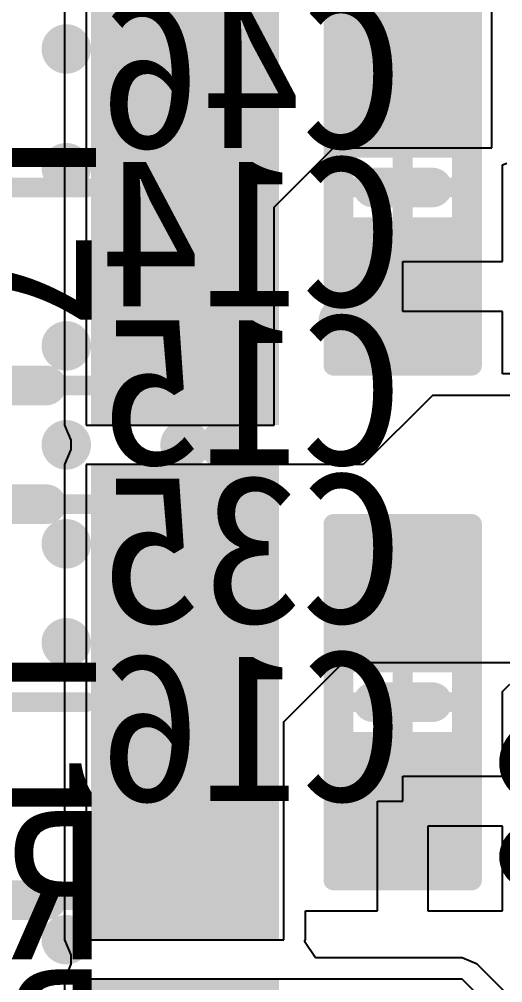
# Model space of a CAD drawing. Header units: millimetres. Extents: x 15 to 120, y 22 to 104.
# Drawn here: x 88.263 to 90.706, y 64.483 to 69.35 of the extents above; entities that cross this region are included whole.
import ezdxf

# ---------------------------------------------------------------- set-up
doc = ezdxf.new("R2010")
doc.units = ezdxf.units.MM
for name, color, linetype in [('BottomLayer', 5, 'Continuous'), ('BottomOverlay', 54, 'Continuous'), ('Mechanical13', 56, 'Continuous'), ('Mechanical15', 56, 'Continuous'), ('MultiLayer', 9, 'Continuous'), ('TopLayer', 1, 'Continuous'), ('TopOverlay', 2, 'Continuous'), ('TopPaste', 8, 'Continuous'), ('TopSolder', 216, 'Continuous')]:
    doc.layers.add(name, color=color, linetype=linetype)

msp = doc.modelspace()

# ---------------------------------------------------------------- linework, layer by layer
at = {"layer": 'BottomLayer', "const_width": 0.12499848}
for points in [[(89.23750249999999, 68.20000076, 1), (89.36250098, 68.20000076, 1)], [(89.23750249999999, 67.20000021999999, 1), (89.36250098, 67.20000021999999, 1)], [(89.23750249999999, 66.19999967999999, 1), (89.36250098, 66.19999967999999, 1)], [(89.23750249999999, 65.19999914, 1), (89.36250098, 65.19999914, 1)]]:
    msp.add_lwpolyline(points, format="xyb", close=True, dxfattribs=at)
at = {"layer": 'Mechanical13', "const_width": 0.0999998}
for points in [[(89.250012, 67.50000724), (89.250012, 69.50000324)], [(89.90000307999999, 69.04999905999999), (90.50000188, 69.04999905999999)], [(89.90000307999999, 67.94999872), (89.90000307999999, 69.04999905999999)], [(90.50000188, 67.94999872), (90.50000188, 69.04999905999999)], [(89.90000307999999, 67.94999872), (90.50000188, 67.94999872)], [(86.9499912, 67.50000724), (89.250012, 67.50000724)], [(86.9499912, 66.90001352), (89.250012, 66.90001352)], [(89.250012, 64.90001751999999), (89.250012, 66.90001352)], [(89.90000307999999, 66.44999917999999), (90.50000188, 66.44999917999999)], [(89.90000307999999, 65.34999884), (89.90000307999999, 66.44999917999999)], [(90.50000188, 65.34999884), (90.50000188, 66.44999917999999)], [(89.90000307999999, 65.34999884), (90.50000188, 65.34999884)], [(86.9499912, 64.90001751999999), (89.250012, 64.90001751999999)]]:
    msp.add_lwpolyline(points, dxfattribs=at)
at = {"layer": 'Mechanical13', "const_width": 0.0499999}
for points in [[(89.8750044, 69.04999905999999, 1), (89.92500176, 69.04999905999999, 1)], [(89.8750044, 69.04999905999999, 1), (89.92500176, 69.04999905999999, 1)], [(90.47500319999999, 69.04999905999999, 1), (90.52500056, 69.04999905999999, 1)], [(90.47500319999999, 69.04999905999999, 1), (90.52500056, 69.04999905999999, 1)], [(89.8750044, 67.94999872, 1), (89.92500176, 67.94999872, 1)], [(89.8750044, 67.94999872, 1), (89.92500176, 67.94999872, 1)], [(90.47500319999999, 67.94999872, 1), (90.52500056, 67.94999872, 1)], [(90.47500319999999, 67.94999872, 1), (90.52500056, 67.94999872, 1)], [(89.22501331999999, 67.50000724, 1), (89.27501068, 67.50000724, 1)], [(89.22501331999999, 67.50000724, 1), (89.27501068, 67.50000724, 1)], [(89.22501331999999, 66.90001352, 1), (89.27501068, 66.90001352, 1)], [(89.22501331999999, 66.90001352, 1), (89.27501068, 66.90001352, 1)], [(89.8750044, 66.44999917999999, 1), (89.92500176, 66.44999917999999, 1)], [(89.8750044, 66.44999917999999, 1), (89.92500176, 66.44999917999999, 1)], [(90.47500319999999, 66.44999917999999, 1), (90.52500056, 66.44999917999999, 1)], [(90.47500319999999, 66.44999917999999, 1), (90.52500056, 66.44999917999999, 1)], [(89.8750044, 65.34999884, 1), (89.92500176, 65.34999884, 1)], [(89.8750044, 65.34999884, 1), (89.92500176, 65.34999884, 1)], [(90.47500319999999, 65.34999884, 1), (90.52500056, 65.34999884, 1)], [(90.47500319999999, 65.34999884, 1), (90.52500056, 65.34999884, 1)], [(89.22501331999999, 64.90001751999999, 1), (89.27501068, 64.90001751999999, 1)], [(89.22501331999999, 64.90001751999999, 1), (89.27501068, 64.90001751999999, 1)]]:
    msp.add_lwpolyline(points, format="xyb", close=True, dxfattribs=at)
at = {"layer": 'Mechanical15', "const_width": 0.0999998}
for points in [[(89.40002439999999, 67.50000724), (89.40002439999999, 69.50000324)], [(89.85000318, 69.39999836), (90.55000177999999, 69.39999836)], [(89.85000318, 67.59999942), (89.85000318, 69.39999836)], [(90.55000177999999, 67.59999942), (90.55000177999999, 69.39999836)], [(90.20000248, 68.19999822), (90.20000248, 68.79999955999999)], [(87.5999772, 68.50000524), (88.600026, 68.50000524)], [(89.90000307999999, 68.50000016), (90.50000188, 68.50000016)], [(89.85000318, 67.59999942), (90.55000177999999, 67.59999942)], [(86.79997879999999, 67.50000724), (89.40002439999999, 67.50000724)], [(86.79997879999999, 66.90001352), (89.40002439999999, 66.90001352)], [(89.40002439999999, 64.90001751999999), (89.40002439999999, 66.90001352)], [(89.85000318, 66.79999848), (90.55000177999999, 66.79999848)], [(89.85000318, 64.99999953999999), (89.85000318, 66.79999848)], [(90.55000177999999, 64.99999953999999), (90.55000177999999, 66.79999848)], [(90.20000248, 65.59999834), (90.20000248, 66.19999967999999)], [(87.5999772, 65.90001552), (88.600026, 65.90001552)], [(89.90000307999999, 65.90000028), (90.50000188, 65.90000028)], [(89.85000318, 64.99999953999999), (90.55000177999999, 64.99999953999999)], [(86.79997879999999, 64.90001751999999), (89.40002439999999, 64.90001751999999)]]:
    msp.add_lwpolyline(points, dxfattribs=at)
at = {"layer": 'Mechanical15', "const_width": 0.0499999}
for points in [[(90.1750038, 68.79999955999999, 1), (90.22500115999999, 68.79999955999999, 1)], [(88.57502731999999, 68.50000524, 1), (88.62502468, 68.50000524, 1)], [(89.8750044, 68.50000016, 1), (89.92500176, 68.50000016, 1)], [(90.47500319999999, 68.50000016, 1), (90.52500056, 68.50000016, 1)], [(90.1750038, 68.19999822, 1), (90.22500115999999, 68.19999822, 1)], [(89.82500449999999, 67.59999942, 1), (89.87500186, 67.59999942, 1)], [(89.82500449999999, 67.59999942, 1), (89.87500186, 67.59999942, 1)], [(90.52500309999999, 67.59999942, 1), (90.57500046, 67.59999942, 1)], [(90.52500309999999, 67.59999942, 1), (90.57500046, 67.59999942, 1)], [(89.37502572, 67.50000724, 1), (89.42502307999999, 67.50000724, 1)], [(89.37502572, 67.50000724, 1), (89.42502307999999, 67.50000724, 1)], [(89.37502572, 66.90001352, 1), (89.42502307999999, 66.90001352, 1)], [(89.37502572, 66.90001352, 1), (89.42502307999999, 66.90001352, 1)], [(89.82500449999999, 66.79999848, 1), (89.87500186, 66.79999848, 1)], [(89.82500449999999, 66.79999848, 1), (89.87500186, 66.79999848, 1)], [(90.52500309999999, 66.79999848, 1), (90.57500046, 66.79999848, 1)], [(90.52500309999999, 66.79999848, 1), (90.57500046, 66.79999848, 1)], [(90.1750038, 66.19999967999999, 1), (90.22500115999999, 66.19999967999999, 1)], [(88.57502731999999, 65.90001552, 1), (88.62502468, 65.90001552, 1)], [(89.8750044, 65.90000028, 1), (89.92500176, 65.90000028, 1)], [(90.47500319999999, 65.90000028, 1), (90.52500056, 65.90000028, 1)], [(90.1750038, 65.59999834, 1), (90.22500115999999, 65.59999834, 1)], [(89.82500449999999, 64.99999953999999, 1), (89.87500186, 64.99999953999999, 1)], [(89.82500449999999, 64.99999953999999, 1), (89.87500186, 64.99999953999999, 1)], [(90.52500309999999, 64.99999953999999, 1), (90.57500046, 64.99999953999999, 1)], [(90.52500309999999, 64.99999953999999, 1), (90.57500046, 64.99999953999999, 1)], [(89.37502572, 64.90001751999999, 1), (89.42502307999999, 64.90001751999999, 1)], [(89.37502572, 64.90001751999999, 1), (89.42502307999999, 64.90001751999999, 1)]]:
    msp.add_lwpolyline(points, format="xyb", close=True, dxfattribs=at)
at = {"layer": 'MultiLayer'}
for points, const_width in [([(88.43750156, 69.2000013, 1), (88.56250003999999, 69.2000013, 1)], 0.12499848), ([(89.03750036, 69.2000013, 1), (89.16249884, 69.2000013, 1)], 0.12499848), ([(89.88750119999999, 69.2000013, 1), (90.01249967999999, 69.2000013, 1)], 0.12499848), ([(90.33750029999999, 69.2000013, 1), (90.46249877999999, 69.2000013, 1)], 0.12499848), ([(90.06250211999999, 69.02500038, 1), (90.2875004, 69.02500038, 1)], 0.22499828), ([(89.88750119999999, 68.85000199999999, 1), (90.01249967999999, 68.85000199999999, 1)], 0.12499848), ([(90.33750029999999, 68.85000199999999, 1), (90.46249877999999, 68.85000199999999, 1)], 0.12499848), ([(88.43750156, 68.59999995999999, 1), (88.56250003999999, 68.59999995999999, 1)], 0.12499848), ([(89.03750036, 68.59999995999999, 1), (89.16249884, 68.59999995999999, 1)], 0.12499848), ([(89.23750249999999, 68.20000076, 1), (89.36250098, 68.20000076, 1)], 0.12499848), ([(89.8375013, 67.82500024, 1), (89.96249978, 67.82500024, 1)], 0.12499848), ([(90.11250202, 67.82500024, 1), (90.2375005, 67.82500024, 1)], 0.12499848), ([(90.38750273999999, 67.82500024, 1), (90.51250121999999, 67.82500024, 1)], 0.12499848), ([(88.43750156, 67.69999922, 1), (88.56250003999999, 67.69999922, 1)], 0.12499848), ([(89.03750036, 67.69999922, 1), (89.16249884, 67.69999922, 1)], 0.12499848), ([(88.43750156, 67.20000021999999, 1), (88.56250003999999, 67.20000021999999, 1)], 0.12499848), ([(89.03750036, 67.20000021999999, 1), (89.16249884, 67.20000021999999, 1)], 0.12499848), ([(89.23750249999999, 67.20000021999999, 1), (89.36250098, 67.20000021999999, 1)], 0.12499848), ([(88.43750156, 66.70000121999999, 1), (88.56250003999999, 66.70000121999999, 1)], 0.12499848), ([(89.03750036, 66.70000121999999, 1), (89.16249884, 66.70000121999999, 1)], 0.12499848), ([(88.43750156, 66.19999967999999, 1), (88.56250003999999, 66.19999967999999, 1)], 0.12499848), ([(89.03750036, 66.19999967999999, 1), (89.16249884, 66.19999967999999, 1)], 0.12499848), ([(89.23750249999999, 66.19999967999999, 1), (89.36250098, 66.19999967999999, 1)], 0.12499848), ([(89.03750036, 65.70000068, 1), (89.16249884, 65.70000068, 1)], 0.12499848), ([(89.1375027, 65.19999914, 1), (89.26250118, 65.19999914, 1)], 0.12499848), ([(89.23750249999999, 65.19999914, 1), (89.36250098, 65.19999914, 1)], 0.12499848), ([(89.86250251999999, 65.22500036, 1), (89.987501, 65.22500036, 1)], 0.12499848), ([(90.13750324, 65.22500036, 1), (90.26250171999999, 65.22500036, 1)], 0.12499848), ([(90.41250396, 65.22500036, 1), (90.53750244, 65.22500036, 1)], 0.12499848), ([(88.43750156, 64.70000014, 1), (88.56250003999999, 64.70000014, 1)], 0.12499848)]:
    msp.add_lwpolyline(points, format="xyb", close=True, dxfattribs=dict(at, const_width=const_width))
at = {"layer": 'TopLayer'}
for p, q in [((88.49176104, 69.7000003), (88.49176104, 67.30000002)), ((88.6000006, 69.7000003), (88.6000006, 67.30000002)), ((90.65000158, 68.69999976), (90.65000158, 69.5000007)), ((89.55000124, 68.40000035999999), (89.85000063999999, 68.69999976)), ((89.85000063999999, 68.69999976), (90.65000158, 68.69999976)), ((90.70400452, 68.61412743999999), (90.7265394, 68.62346194)), ((90.70400452, 68.55399548), (90.70400452, 68.61412743999999)), ((90.70400198, 68.12699862), (90.70400198, 68.55399548)), ((90.70400198, 68.55399548), (90.70400452, 68.55399548)), ((89.55000124, 67.30000002), (89.55000124, 68.40000035999999)), ((90.20000248, 67.87299861999999), (90.20000248, 68.12699862)), ((90.20000248, 68.12699862), (90.70400198, 68.12699862)), ((90.70400198, 67.87299861999999), (90.20000248, 67.87299861999999)), ((90.70400198, 67.55823928), (90.70400198, 67.87299861999999)), ((91.90000162, 67.55823928), (90.70400198, 67.55823928)), ((90.34999964, 67.44999972), (90.00000034, 67.10000042)), ((91.90000162, 67.44999972), (90.34999964, 67.44999972)), ((88.49176104, 67.30000002), (88.52346023999999, 67.22346728)), ((88.6000006, 67.30000002), (89.55000124, 67.30000002)), ((88.52346023999999, 67.2234622), (88.5234577, 67.17653315999999)), ((88.52346023999999, 67.22346728), (88.52346023999999, 67.22346728)), ((88.52346023999999, 67.22346728), (88.52346023999999, 67.22346474)), ((88.52346023999999, 67.22346474), (88.52346023999999, 67.2234622)), ((88.52346023999999, 67.2234622), (88.52346023999999, 67.2234622)), ((88.52346023999999, 67.17653315999999), (88.49176104, 67.10000042)), ((88.5234577, 67.17653315999999), (88.52346023999999, 67.17653315999999)), ((88.49176104, 67.10000042), (88.49176104, 64.70000014)), ((90.00000034, 67.10000042), (88.6000006, 67.10000042)), ((88.6000006, 67.10000042), (88.6000006, 64.70000014)), ((89.60000113999999, 65.80000048), (89.90000054, 66.09999988)), ((89.90000054, 66.09999988), (91.90000162, 66.09999988)), ((90.70400198, 65.95399306), (90.74176924, 65.99176032)), ((90.70400198, 65.52699874), (90.70400198, 65.9539956)), ((90.70400198, 65.9539956), (90.70400198, 65.9539956)), ((90.70400198, 65.9539956), (90.70400198, 65.95399306)), ((89.60000113999999, 64.70000014), (89.60000113999999, 65.80000048)), ((90.20000248, 65.39999874), (90.20000248, 65.52699874)), ((90.20000248, 65.52699874), (90.70400198, 65.52699874)), ((90.07300248, 64.84599933999999), (90.07300248, 65.39999874)), ((90.07300248, 65.39999874), (90.20000248, 65.39999874)), ((90.70400198, 65.27299873999999), (90.32700247999999, 65.27299873999999)), ((90.32700247999999, 65.27299873999999), (90.32700247999999, 64.84599933999999)), ((90.70400198, 64.84599933999999), (90.70400198, 65.27299873999999)), ((89.70824069999999, 64.70000014), (89.70824069999999, 64.84599933999999)), ((89.70824069999999, 64.84599933999999), (90.07300248, 64.84599933999999)), ((90.32700247999999, 64.84599933999999), (90.70400198, 64.84599933999999)), ((88.49176104, 64.70000014), (88.52346023999999, 64.6234674)), ((88.6000006, 64.70000014), (89.60000113999999, 64.70000014)), ((89.70467454, 64.69138699999999), (89.70824069999999, 64.70000014)), ((89.76023196, 64.6082401), (89.70467454, 64.69138699999999)), ((88.52346023999999, 64.62346232), (88.5234577, 64.57653327999999)), ((88.52346023999999, 64.6234674), (88.52346023999999, 64.6234674)), ((88.52346023999999, 64.6234674), (88.52346023999999, 64.62346486)), ((88.52346023999999, 64.62346486), (88.52346023999999, 64.62346232)), ((88.52346023999999, 64.62346232), (88.52346023999999, 64.62346232)), ((90.50000188, 64.6082401), (89.76023196, 64.6082401)), ((90.5765397, 64.57653836), (90.50000188, 64.6082401)), ((88.52346023999999, 64.57653327999999), (88.49176104, 64.50000054)), ((88.5234577, 64.57653327999999), (88.52346023999999, 64.57653327999999)), ((90.7765393, 64.37653876), (90.5765397, 64.57653836)), ((88.49176104, 64.50000054), (88.49176104, 62.10000025999999)), ((90.50000188, 64.50000054), (88.6000006, 64.50000054)), ((88.6000006, 64.50000054), (88.6000006, 62.10000025999999)), ((90.70000148, 64.30000093999999), (90.50000188, 64.50000054))]:
    msp.add_line(p, q, dxfattribs=at)
at = {"layer": 'TopLayer', "const_width": 0.12499848}
for points in [[(89.88750119999999, 69.2000013, 1), (90.01249967999999, 69.2000013, 1)], [(90.33750029999999, 69.2000013, 1), (90.46249877999999, 69.2000013, 1)], [(89.88750119999999, 68.85000199999999, 1), (90.01249967999999, 68.85000199999999, 1)], [(90.33750029999999, 68.85000199999999, 1), (90.46249877999999, 68.85000199999999, 1)], [(89.8375013, 67.82500024, 1), (89.96249978, 67.82500024, 1)], [(90.11250202, 67.82500024, 1), (90.2375005, 67.82500024, 1)], [(90.38750273999999, 67.82500024, 1), (90.51250121999999, 67.82500024, 1)], [(89.86250251999999, 65.22500036, 1), (89.987501, 65.22500036, 1)], [(90.13750324, 65.22500036, 1), (90.26250171999999, 65.22500036, 1)], [(90.41250396, 65.22500036, 1), (90.53750244, 65.22500036, 1)]]:
    msp.add_lwpolyline(points, format="xyb", close=True, dxfattribs=at)
at = {"layer": 'TopLayer'}
for points in [[(88.67499918, 69.65000547999999), (88.67499918, 67.350005), (89.52500002, 69.65000547999999), (89.52500002, 67.350005)], [(89.95000298, 68.69999976), (90.45000198, 68.69999976), (89.95000298, 69.29999855999999), (90.45000198, 69.29999855999999)], [(89.95000298, 67.69999922), (90.45000198, 67.69999922), (89.95000298, 68.29999801999999), (90.45000198, 68.29999801999999)], [(88.67499918, 67.05001576), (88.67499918, 64.75001528), (89.52500002, 67.05001576), (89.52500002, 64.75001528)], [(89.95000298, 66.09999988), (90.45000198, 66.09999988), (89.95000298, 66.69999868), (90.45000198, 66.69999868)], [(89.95000298, 65.09999934), (90.45000198, 65.09999934), (89.95000298, 65.69999813999999), (90.45000198, 65.69999813999999)]]:
    msp.add_solid(points, dxfattribs=at)
at = {"layer": 'TopOverlay', "const_width": 0.1999996}
for points in [[(90.05000023999999, 68.50000016), (90.34999964, 68.50000016)], [(87.7999768, 67.50000724), (88.39997559999999, 67.50000724)], [(87.7999768, 66.90001352), (88.39997559999999, 66.90001352)], [(90.05000023999999, 65.90000028), (90.34999964, 65.90000028)], [(87.7999768, 64.90001751999999), (88.39997559999999, 64.90001751999999)]]:
    msp.add_lwpolyline(points, dxfattribs=at)
at = {"layer": 'TopOverlay', "const_width": 0.0999998}
for points in [[(90.00000034, 68.50000016, 1), (90.10000013999999, 68.50000016, 1)], [(90.29999973999999, 68.50000016, 1), (90.39999954, 68.50000016, 1)], [(88.3499757, 67.50000724, 1), (88.4499755, 67.50000724, 1)], [(88.3499757, 66.90001352, 1), (88.4499755, 66.90001352, 1)], [(90.00000034, 65.90000028, 1), (90.10000013999999, 65.90000028, 1)], [(90.29999973999999, 65.90000028, 1), (90.39999954, 65.90000028, 1)], [(88.3499757, 64.90001751999999, 1), (88.4499755, 64.90001751999999, 1)]]:
    msp.add_lwpolyline(points, format="xyb", close=True, dxfattribs=at)
at = {"layer": 'TopPaste'}
for points in [[(88.67499918, 69.65000547999999), (88.67499918, 67.350005), (89.52500002, 69.65000547999999), (89.52500002, 67.350005)], [(88.67499918, 69.65000547999999), (88.67499918, 67.350005), (89.52500002, 69.65000547999999), (89.52500002, 67.350005)], [(89.95000298, 68.69999976), (90.45000198, 68.69999976), (89.95000298, 69.29999855999999), (90.45000198, 69.29999855999999)], [(89.95000298, 68.69999976), (90.45000198, 68.69999976), (89.95000298, 69.29999855999999), (90.45000198, 69.29999855999999)], [(89.95000298, 67.69999922), (90.45000198, 67.69999922), (89.95000298, 68.29999801999999), (90.45000198, 68.29999801999999)], [(89.95000298, 67.69999922), (90.45000198, 67.69999922), (89.95000298, 68.29999801999999), (90.45000198, 68.29999801999999)], [(88.67499918, 67.05001576), (88.67499918, 64.75001528), (89.52500002, 67.05001576), (89.52500002, 64.75001528)], [(88.67499918, 67.05001576), (88.67499918, 64.75001528), (89.52500002, 67.05001576), (89.52500002, 64.75001528)], [(89.95000298, 66.09999988), (90.45000198, 66.09999988), (89.95000298, 66.69999868), (90.45000198, 66.69999868)], [(89.95000298, 66.09999988), (90.45000198, 66.09999988), (89.95000298, 66.69999868), (90.45000198, 66.69999868)], [(89.95000298, 65.09999934), (90.45000198, 65.09999934), (89.95000298, 65.69999813999999), (90.45000198, 65.69999813999999)], [(89.95000298, 65.09999934), (90.45000198, 65.09999934), (89.95000298, 65.69999813999999), (90.45000198, 65.69999813999999)]]:
    msp.add_solid(points, dxfattribs=at)
at = {"layer": 'TopSolder'}
for points in [[(88.62499928, 69.70000538), (88.62499928, 67.30000509999999), (89.57499992, 69.70000538), (89.57499992, 67.30000509999999)], [(88.62499928, 69.70000538), (88.62499928, 67.30000509999999), (89.57499992, 69.70000538), (89.57499992, 67.30000509999999)], [(89.90000307999999, 68.64999986), (90.50000188, 68.64999986), (89.90000307999999, 69.34999846), (90.50000188, 69.34999846)], [(89.90000307999999, 68.64999986), (90.50000188, 68.64999986), (89.90000307999999, 69.34999846), (90.50000188, 69.34999846)], [(89.90000307999999, 67.64999931999999), (90.50000188, 67.64999931999999), (89.90000307999999, 68.34999791999999), (90.50000188, 68.34999791999999)], [(89.90000307999999, 67.64999931999999), (90.50000188, 67.64999931999999), (89.90000307999999, 68.34999791999999), (90.50000188, 68.34999791999999)], [(88.62499928, 67.10001566), (88.62499928, 64.70001538), (89.57499992, 67.10001566), (89.57499992, 64.70001538)], [(88.62499928, 67.10001566), (88.62499928, 64.70001538), (89.57499992, 67.10001566), (89.57499992, 64.70001538)], [(89.90000307999999, 66.04999998), (90.50000188, 66.04999998), (89.90000307999999, 66.74999858), (90.50000188, 66.74999858)], [(89.90000307999999, 66.04999998), (90.50000188, 66.04999998), (89.90000307999999, 66.74999858), (90.50000188, 66.74999858)], [(89.90000307999999, 65.04999944), (90.50000188, 65.04999944), (89.90000307999999, 65.74999804), (90.50000188, 65.74999804)], [(89.90000307999999, 65.04999944), (90.50000188, 65.04999944), (89.90000307999999, 65.74999804), (90.50000188, 65.74999804)], [(88.62497895999999, 64.50000562), (88.62497895999999, 62.10000534), (89.57497959999999, 64.50000562), (89.57497959999999, 62.10000534)], [(88.62497895999999, 64.50000562), (88.62497895999999, 62.10000534), (89.57497959999999, 64.50000562), (89.57497959999999, 62.10000534)]]:
    msp.add_solid(points, dxfattribs=at)

# ---------------------------------------------------------------- texts
at = {"layer": 'BottomOverlay', "text_generation_flag": 2}
for s, p in [('C46', (90.19999994, 68.69999976)), ('C14', (90.19999994, 67.90000135999999)), ('C15', (90.19999994, 67.10000042)), ('C35', (90.19999994, 66.30000202)), ('C16', (90.19999994, 65.40000128)), ('R4', (88.7000004, 64.60000034)), ('R3', (88.7000004, 63.7999994))]:
    msp.add_text(s, height=0.75000104, rotation=360, dxfattribs=at).set_placement(p)
at = {"layer": 'TopOverlay'}
for s, p in [('L7', (87.89999945999999, 68.79999955999999)), ('L1', (87.89999945999999, 66.19999967999999)), ('C6', (90.70000148, 65.90000028))]:
    msp.add_text(s, height=0.75000104, rotation=270, dxfattribs=at).set_placement(p)

doc.saveas('drawing.dxf')
